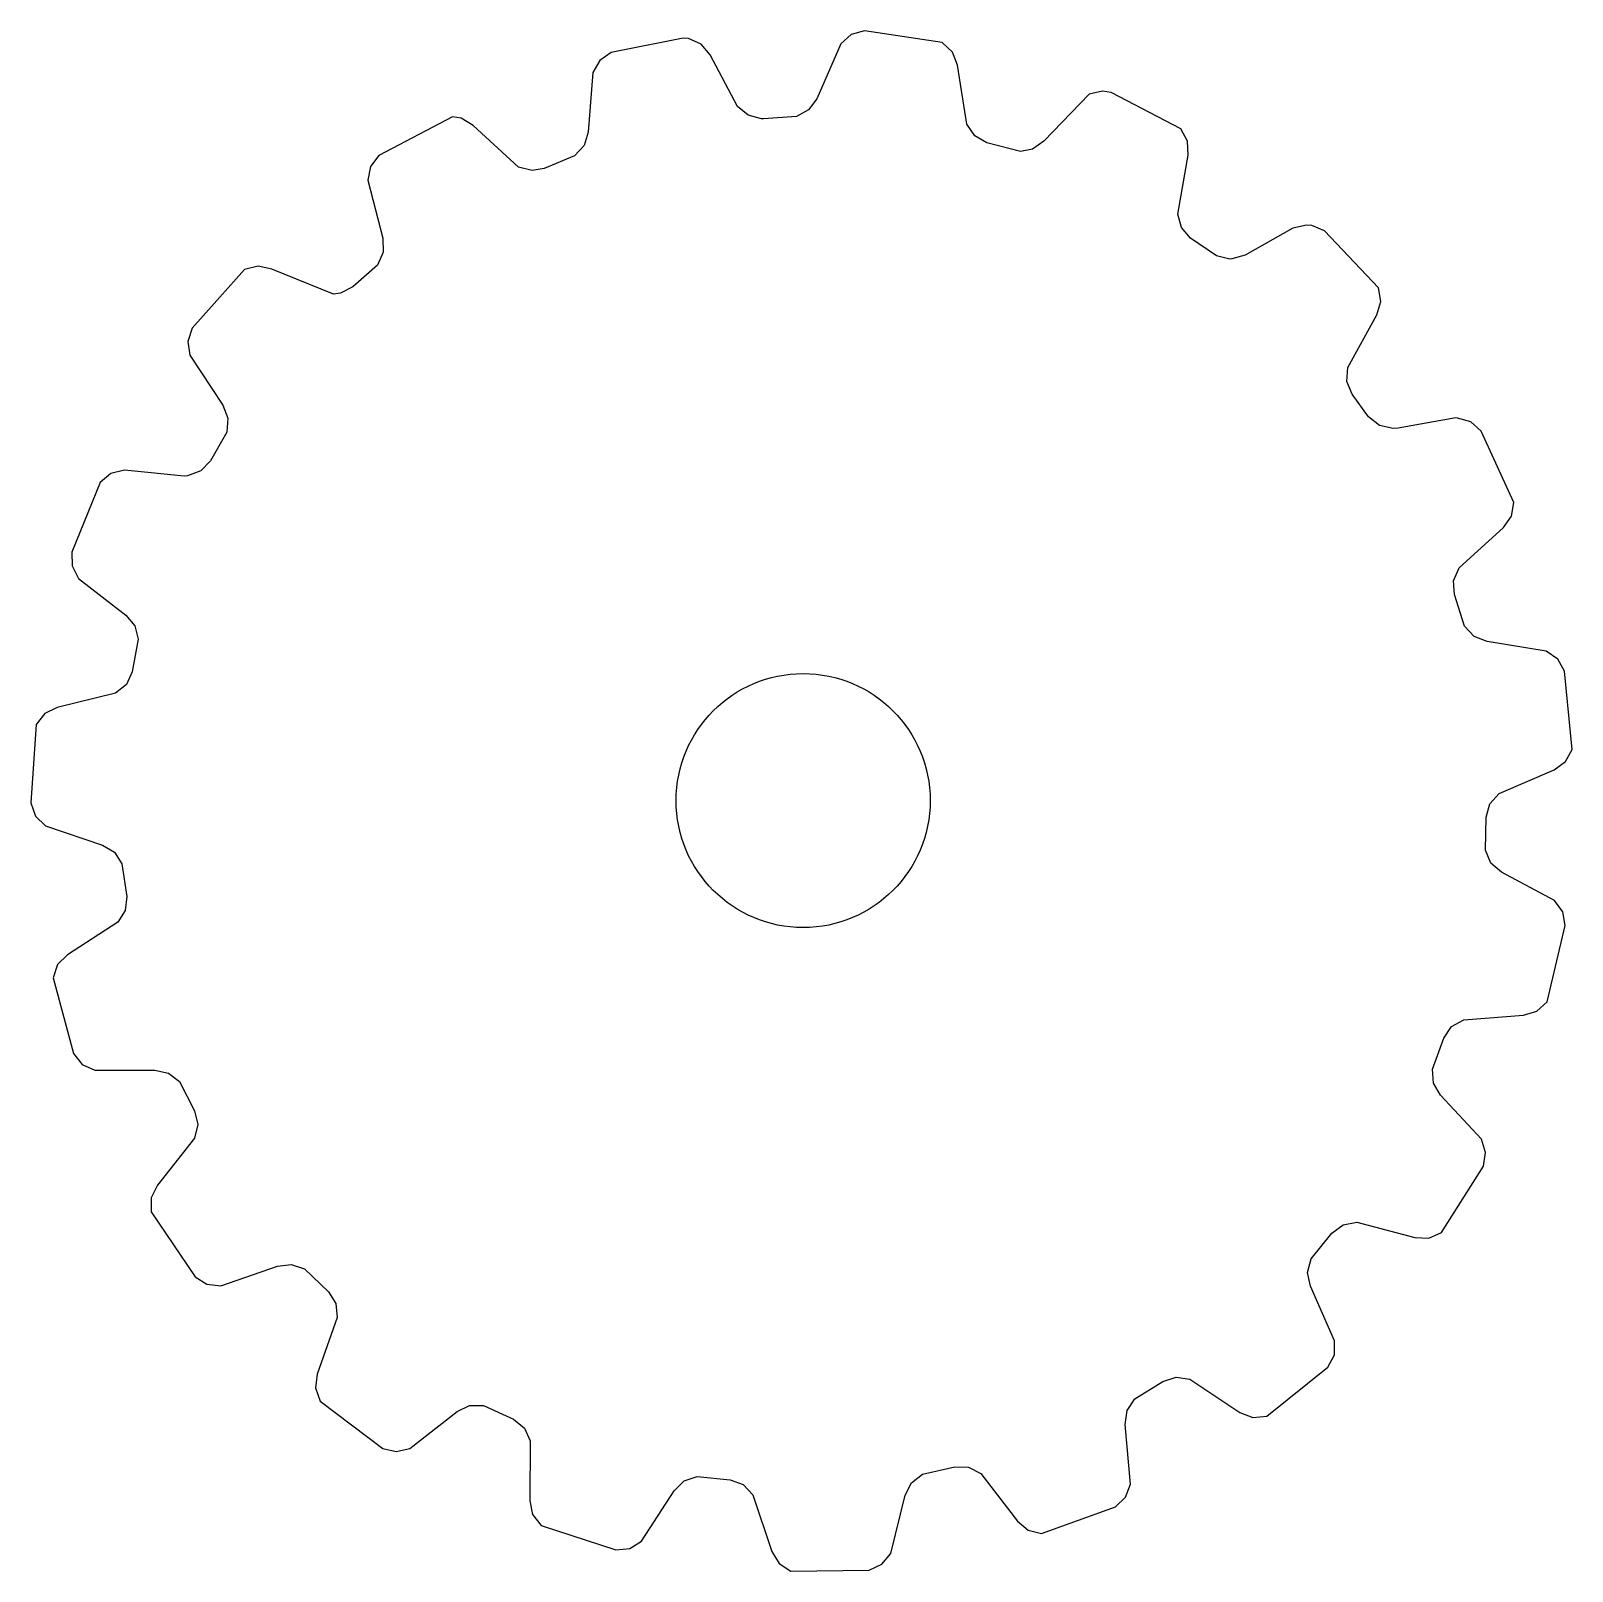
# Model space of a CAD drawing. Extents: x -15.2 to 15.1, y -15.2 to 15.2.
import ezdxf

# ---------------------------------------------------------------- set-up
doc = ezdxf.new("R2010")
doc.units = 0
doc.header["$MEASUREMENT"] = 0

msp = doc.modelspace()

# ---------------------------------------------------------------- linework, layer by layer
at = {"color": 13}
msp.add_lwpolyline([(15, -2.457), (14.95, -2.187), (14.786, -1.967), (13.746, -1.408), (13.537, -1.23), (13.428, -0.978), (13.441, -0.328), (13.514, -0.063), (13.696, 0.142), (14.78, 0.609), (15.004, 0.768), (15.135, 1.009), (14.985, 2.546), (14.85, 2.785), (14.624, 2.941), (13.459, 3.132), (13.203, 3.233), (13.018, 3.435), (12.819, 4.054), (12.802, 4.328), (12.908, 4.581), (13.782, 5.375), (13.941, 5.598), (13.987, 5.869), (13.346, 7.274), (13.141, 7.456), (12.876, 7.53), (12.842, 7.531), (11.712, 7.332), (11.609, 7.322), (11.341, 7.381), (11.126, 7.551), (10.808, 7.997), (10.703, 8.25), (10.721, 8.524), (11.29, 9.559), (11.368, 9.822), (11.324, 10.092), (10.261, 11.213), (10.008, 11.319), (9.904, 11.328), (9.637, 11.265), (8.697, 10.738), (8.434, 10.661), (8.399, 10.66), (8.132, 10.721), (7.626, 11.073), (7.445, 11.279), (7.372, 11.543), (7.575, 12.706), (7.563, 12.981), (7.433, 13.222), (6.064, 13.937), (5.894, 13.963), (5.626, 13.903), (4.739, 12.98), (4.515, 12.821), (4.279, 12.776), (3.617, 12.949), (3.379, 13.085), (3.224, 13.312), (3.038, 14.477), (2.939, 14.733), (2.737, 14.919), (1.21, 15.151), (0.945, 15.079), (0.739, 14.898), (0.268, 13.815), (0.108, 13.593), (-0.134, 13.463), (-0.783, 13.422), (-0.818, 13.421), (-1.084, 13.488), (-1.294, 13.664), (-1.827, 14.68), (-2.004, 14.889), (-2.256, 15), (-2.359, 15.01), (-3.775, 14.723), (-4.002, 14.569), (-4.139, 14.331), (-4.233, 13.154), (-4.312, 12.891), (-4.498, 12.69), (-5.099, 12.44), (-5.336, 12.399), (-5.601, 12.468), (-6.494, 13.291), (-6.73, 13.432), (-6.9, 13.461), (-8.351, 12.7), (-8.516, 12.48), (-8.568, 12.211), (-8.274, 11.067), (-8.264, 10.793), (-8.375, 10.542), (-8.862, 10.111), (-9.106, 9.985), (-9.243, 9.967), (-10.458, 10.462), (-10.727, 10.519), (-10.993, 10.451), (-12.022, 9.3), (-12.107, 9.039), (-12.068, 8.767), (-11.419, 7.781), (-11.321, 7.525), (-11.344, 7.251), (-11.665, 6.685), (-11.855, 6.488), (-12.113, 6.393), (-12.182, 6.389), (-13.289, 6.499), (-13.358, 6.503), (-13.624, 6.438), (-13.836, 6.263), (-14.391, 4.892), (-14.386, 4.618), (-14.261, 4.374), (-13.327, 3.651), (-13.15, 3.441), (-13.084, 3.175), (-13.203, 2.536), (-13.319, 2.287), (-13.532, 2.114), (-14.679, 1.833), (-14.926, 1.712), (-15.094, 1.496), (-15.199, -0.045), (-15.106, -0.303), (-14.908, -0.494), (-13.79, -0.874), (-13.555, -1.015), (-13.406, -1.246), (-13.311, -1.889), (-13.34, -2.162), (-13.486, -2.394), (-14.479, -3.033), (-14.673, -3.227), (-14.762, -3.486), (-14.361, -4.978), (-14.189, -5.192), (-13.94, -5.308), (-12.759, -5.304), (-12.491, -5.362), (-12.275, -5.531), (-11.977, -6.109), (-11.915, -6.376), (-11.977, -6.643), (-12.709, -7.57), (-12.83, -7.816), (-12.83, -8.091), (-11.967, -9.371), (-11.734, -9.517), (-11.461, -9.547), (-10.346, -9.16), (-10.073, -9.127), (-9.814, -9.217), (-9.344, -9.666), (-9.199, -9.9), (-9.171, -10.173), (-9.563, -11.286), (-9.597, -11.559), (-9.508, -11.818), (-8.275, -12.749), (-8.008, -12.812), (-7.741, -12.751), (-6.811, -12.023), (-6.564, -11.903), (-6.29, -11.904), (-5.699, -12.177), (-5.487, -12.35), (-5.371, -12.599), (-5.38, -13.78), (-5.324, -14.049), (-5.155, -14.265), (-3.687, -14.745), (-3.414, -14.718), (-3.181, -14.573), (-2.538, -13.583), (-2.343, -13.39), (-2.084, -13.301), (-1.437, -13.368), (-1.179, -13.463), (-0.989, -13.661), (-0.614, -14.78), (-0.474, -15.016), (-0.244, -15.166), (1.3, -15.144), (1.55, -15.029), (1.723, -14.817), (2.01, -13.671), (2.131, -13.425), (2.348, -13.257), (2.982, -13.11), (3.256, -13.116), (3.5, -13.242), (4.218, -14.179), (4.428, -14.356), (4.694, -14.424), (6.147, -13.901), (6.346, -13.712), (6.441, -13.454), (6.34, -12.278), (6.375, -12.006), (6.526, -11.776), (7.077, -11.431), (7.338, -11.348), (7.61, -11.388), (8.594, -12.041), (8.849, -12.141), (9.123, -12.118), (10.328, -11.152), (10.454, -10.908), (10.46, -10.634), (9.983, -9.554), (9.928, -9.285), (9.996, -9.019), (10.405, -8.514), (10.625, -8.35), (10.895, -8.3), (12.038, -8.598), (12.312, -8.609), (12.563, -8.5), (13.389, -7.194), (13.429, -6.923), (13.347, -6.661), (12.544, -5.795), (12.405, -5.559), (12.383, -5.285), (12.606, -4.674), (12.761, -4.448), (13, -4.313), (14.177, -4.224), (14.44, -4.145), (14.642, -3.96)], close=True, dxfattribs=at)
msp.add_circle((0, 0), 2.5, dxfattribs=at)

doc.saveas('drawing.dxf')
